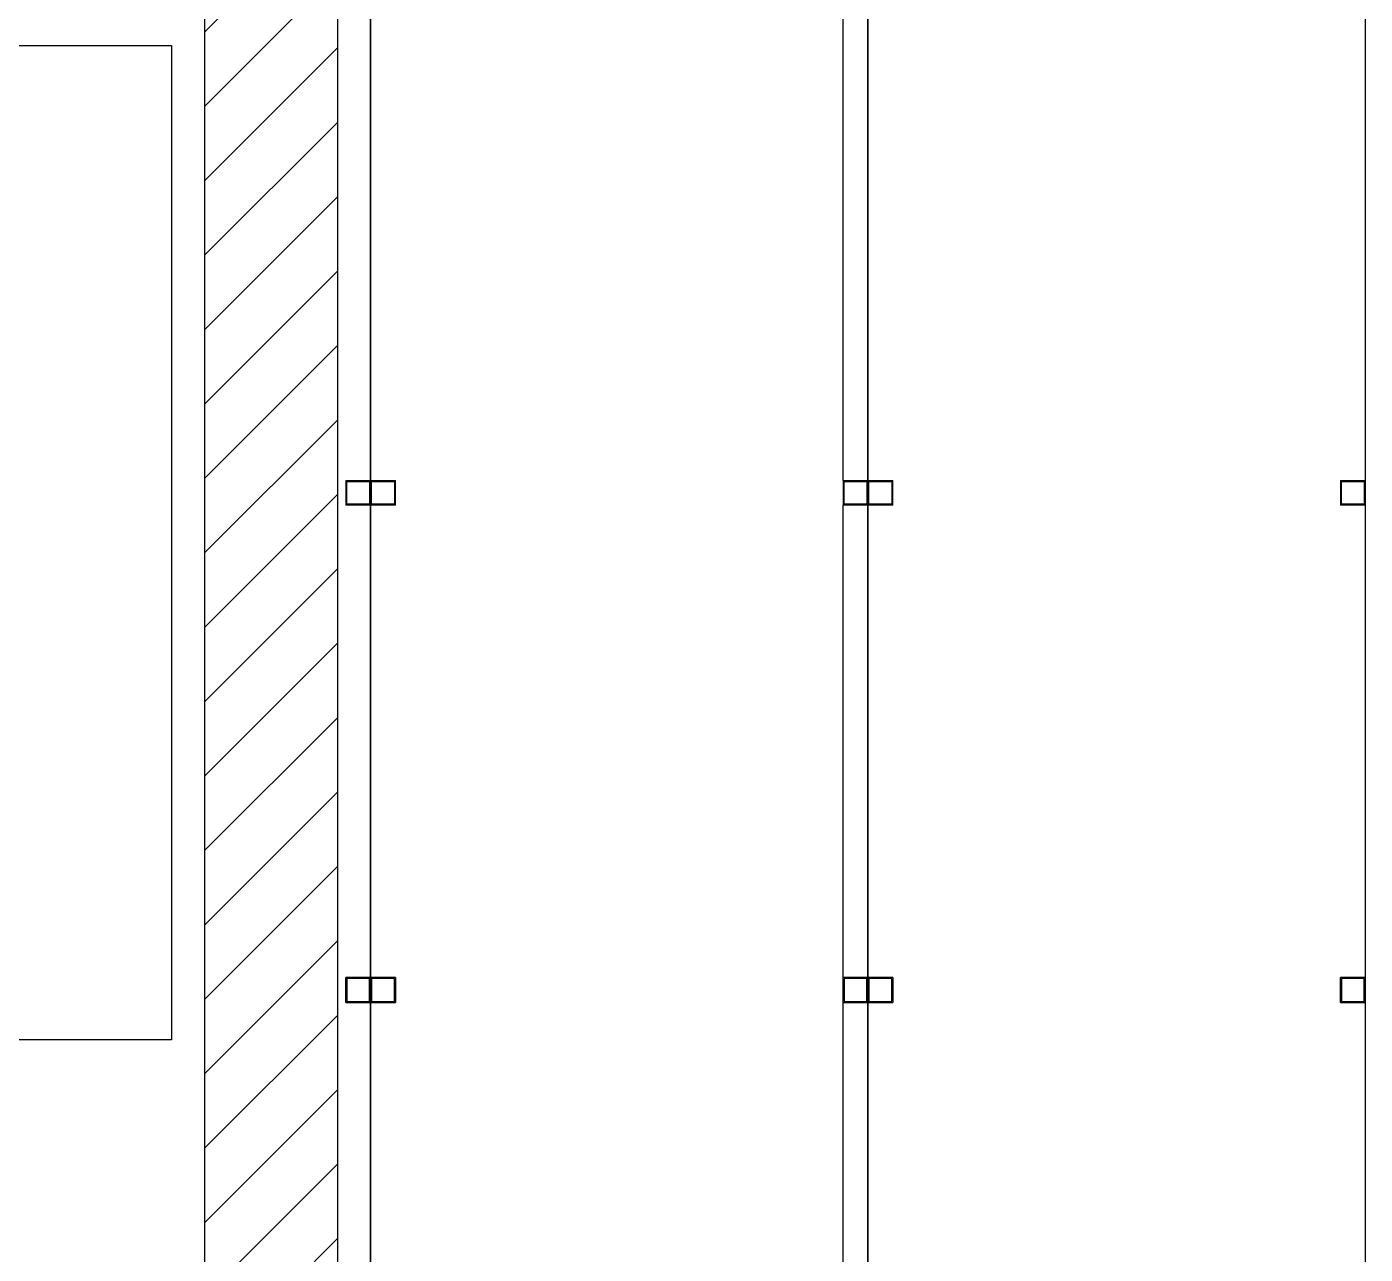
# Model space of a CAD drawing. Header units: millimetres. Extents: x 2448621 to 2484291, y -423869 to -398639.
# Drawn here: x 2480386.9 to 2480629.1, y -401183.2 to -400961 of the extents above; entities that cross this region are included whole.
import ezdxf

# ---------------------------------------------------------------- set-up
doc = ezdxf.new("R2010")
doc.units = ezdxf.units.MM
doc.header["$LTSCALE"] = 30

# ---------------------------------------------------------------- blocks, each defined once
blk = doc.blocks.new('KEY PLAN_NEW')
h = blk.add_hatch()
h.set_pattern_fill('ANSI31', color=253, scale=2)
h.set_pattern_definition([(45, (-1396.921, -1800.0236), (-4.490128, 4.490128), [])])
edge = h.paths.add_edge_path()
edge.add_line((-2006.86, -1075.94), (-2006.86, -1091.94))
edge.add_line((-2006.86, -1091.94), (-2067.86, -1091.94))
edge.add_line((-2067.86, -1091.94), (-2067.86, -1375.94))
edge.add_line((-2067.86, -1375.94), (-2006.86, -1375.94))
edge.add_line((-2006.86, -1375.94), (-2006.86, -1391.94))
edge.add_line((-2006.86, -1391.94), (-2007.86, -1391.94))
edge.add_line((-2007.86, -1391.94), (-2007.86, -1488.94))
edge.add_line((-2007.86, -1488.94), (-2008.31, -1488.94))
edge.add_arc((-2028.72, -1493.5), 20.91, 12.5777, 76.5787)
edge.add_line((-2023.86, -1473.16), (-2023.86, -1391.94))
edge.add_line((-2023.86, -1391.94), (-2247.86, -1391.94))
edge.add_line((-2247.86, -1391.94), (-2247.86, -1488.94))
edge.add_line((-2247.86, -1488.94), (-2263.86, -1488.94))
edge.add_line((-2263.86, -1488.94), (-2263.86, -1452.18))
edge.add_line((-2263.86, -1452.18), (-2549.86, -1452.18))
edge.add_line((-2549.86, -1452.18), (-2549.86, -1488.94))
edge.add_line((-2549.86, -1488.94), (-2565.86, -1488.94))
edge.add_line((-2565.86, -1488.94), (-2565.86, -1427.94))
edge.add_line((-2565.86, -1427.94), (-2720.86, -1427.94))
edge.add_line((-2720.86, -1427.94), (-2720.86, -1411.94))
edge.add_line((-2720.86, -1411.94), (-2623.86, -1411.94))
edge.add_line((-2623.86, -1411.94), (-2623.86, -1075.94))
edge.add_line((-2623.86, -1075.94), (-2563.86, -1075.94))
edge.add_line((-2563.86, -1075.94), (-2563.86, -1071.94))
edge.add_line((-2563.86, -1071.94), (-2547.86, -1071.94))
edge.add_line((-2547.86, -1071.94), (-2547.86, -1091.94))
edge.add_line((-2547.86, -1091.94), (-2607.86, -1091.94))
edge.add_line((-2607.86, -1091.94), (-2607.86, -1411.94))
edge.add_line((-2607.86, -1411.94), (-2549.86, -1411.94))
edge.add_line((-2549.86, -1411.94), (-2549.86, -1436.18))
edge.add_line((-2549.86, -1436.18), (-2263.86, -1436.18))
edge.add_line((-2263.86, -1436.18), (-2263.86, -1375.94))
edge.add_line((-2263.86, -1375.94), (-2083.86, -1375.94))
edge.add_line((-2083.86, -1375.94), (-2083.86, -1075.94))
edge.add_line((-2083.86, -1075.94), (-2006.86, -1075.94))
at = {"color": 253}
for p, q in [((-2083.86, -1375.94, 46), (-2083.86, -1075.94, 46)), ((-2063.86, -1075.5, 46), (-2063.86, -1368.38, 46)), ((-2063.86, -1368.38, 46), (-2063.86, -1075.5, 46)), ((-2003.86, -1075.5, 46), (-2003.86, -1368.38, 46)), ((-2003.86, -1368.38, 46), (-2003.86, -1075.5, 46)), ((-1943.86, -1075.5, 46), (-1943.86, -1368.38, 46)), ((-2067.86, -1091.94, 46), (-2067.86, -1375.94, 46)), ((-2006.86, -1250.44, 46), (-2006.86, -1193.44, 46)), ((-2066.86, -1250.44, 46), (-2066.86, -1253.44, 46)), ((-2066.86, -1250.44, 46), (-2063.86, -1250.44, 46)), ((-2066.74, -1253.32, 46), (-2066.74, -1250.56, 46)), ((-2066.74, -1250.56, 46), (-2063.98, -1250.56, 46)), ((-2063.98, -1250.56, 46), (-2063.98, -1253.32, 46)), ((-2063.98, -1250.56, 46), (-2063.98, -1253.32, 46)), ((-2063.86, -1250.44, 46), (-2060.86, -1250.44, 46)), ((-2063.74, -1253.32, 46), (-2063.74, -1250.56, 46)), ((-2063.74, -1250.56, 46), (-2060.98, -1250.56, 46)), ((-2060.98, -1250.56, 46), (-2060.98, -1253.32, 46)), ((-2060.98, -1250.56, 46), (-2060.98, -1253.32, 46)), ((-2060.86, -1253.44, 46), (-2060.86, -1250.44, 46)), ((-2006.86, -1250.44, 46), (-2006.86, -1253.44, 46)), ((-2006.86, -1250.44, 46), (-2003.86, -1250.44, 46)), ((-2006.74, -1253.32, 46), (-2006.74, -1250.56, 46)), ((-2006.74, -1250.56, 46), (-2003.98, -1250.56, 46)), ((-2003.98, -1250.56, 46), (-2003.98, -1253.32, 46)), ((-2003.98, -1250.56, 46), (-2003.98, -1253.32, 46)), ((-2003.86, -1250.44, 46), (-2000.86, -1250.44, 46)), ((-2003.74, -1253.32, 46), (-2003.74, -1250.56, 46)), ((-2003.74, -1250.56, 46), (-2000.98, -1250.56, 46)), ((-2000.98, -1250.56, 46), (-2000.98, -1253.32, 46)), ((-2000.98, -1250.56, 46), (-2000.98, -1253.32, 46)), ((-2000.86, -1253.44, 46), (-2000.86, -1250.44, 46)), ((-1946.86, -1250.44, 46), (-1946.86, -1253.44, 46)), ((-1946.86, -1250.44, 46), (-1943.86, -1250.44, 46)), ((-1946.74, -1253.32, 46), (-1946.74, -1250.56, 46)), ((-1946.74, -1250.56, 46), (-1943.98, -1250.56, 46)), ((-1943.98, -1250.56, 46), (-1943.98, -1253.32, 46)), ((-1943.98, -1250.56, 46), (-1943.98, -1253.32, 46)), ((-2063.86, -1253.44, 46), (-2066.86, -1253.44, 46)), ((-2063.98, -1253.32, 46), (-2066.74, -1253.32, 46)), ((-2060.86, -1253.44, 46), (-2063.86, -1253.44, 46)), ((-2060.98, -1253.32, 46), (-2063.74, -1253.32, 46)), ((-2003.86, -1253.44, 46), (-2006.86, -1253.44, 46)), ((-2006.86, -1310.44, 46), (-2006.86, -1253.44, 46)), ((-2003.98, -1253.32, 46), (-2006.74, -1253.32, 46)), ((-2000.86, -1253.44, 46), (-2003.86, -1253.44, 46)), ((-2000.98, -1253.32, 46), (-2003.74, -1253.32, 46)), ((-1943.86, -1253.44, 46), (-1946.86, -1253.44, 46)), ((-1943.98, -1253.32, 46), (-1946.74, -1253.32, 46)), ((-2066.86, -1313.44, 46), (-2066.86, -1310.44, 46)), ((-2063.86, -1310.44, 46), (-2066.86, -1310.44, 46)), ((-2063.98, -1310.56, 46), (-2066.74, -1310.56, 46)), ((-2066.74, -1310.56, 46), (-2066.74, -1313.32, 46)), ((-2063.98, -1313.32, 46), (-2063.98, -1310.56, 46)), ((-2063.98, -1313.32, 46), (-2063.98, -1310.56, 46)), ((-2060.86, -1310.44, 46), (-2063.86, -1310.44, 46)), ((-2060.98, -1310.56, 46), (-2063.74, -1310.56, 46)), ((-2063.74, -1310.56, 46), (-2063.74, -1313.32, 46)), ((-2060.98, -1313.32, 46), (-2060.98, -1310.56, 46)), ((-2060.98, -1313.32, 46), (-2060.98, -1310.56, 46)), ((-2060.86, -1310.44, 46), (-2060.86, -1313.44, 46)), ((-2006.86, -1313.44, 46), (-2006.86, -1310.44, 46)), ((-2003.86, -1310.44, 46), (-2006.86, -1310.44, 46)), ((-2003.98, -1310.56, 46), (-2006.74, -1310.56, 46)), ((-2006.74, -1310.56, 46), (-2006.74, -1313.32, 46)), ((-2003.98, -1313.32, 46), (-2003.98, -1310.56, 46)), ((-2003.98, -1313.32, 46), (-2003.98, -1310.56, 46)), ((-2000.86, -1310.44, 46), (-2003.86, -1310.44, 46)), ((-2000.98, -1310.56, 46), (-2003.74, -1310.56, 46)), ((-2003.74, -1310.56, 46), (-2003.74, -1313.32, 46)), ((-2000.98, -1313.32, 46), (-2000.98, -1310.56, 46)), ((-2000.98, -1313.32, 46), (-2000.98, -1310.56, 46)), ((-2000.86, -1310.44, 46), (-2000.86, -1313.44, 46)), ((-1946.86, -1313.44, 46), (-1946.86, -1310.44, 46)), ((-1943.86, -1310.44, 46), (-1946.86, -1310.44, 46)), ((-1943.98, -1310.56, 46), (-1946.74, -1310.56, 46)), ((-1946.74, -1310.56, 46), (-1946.74, -1313.32, 46)), ((-1943.98, -1313.32, 46), (-1943.98, -1310.56, 46)), ((-1943.98, -1313.32, 46), (-1943.98, -1310.56, 46)), ((-2066.86, -1313.44, 46), (-2063.86, -1313.44, 46)), ((-2066.74, -1313.32, 46), (-2063.98, -1313.32, 46)), ((-2063.86, -1313.44, 46), (-2060.86, -1313.44, 46)), ((-2063.74, -1313.32, 46), (-2060.98, -1313.32, 46)), ((-2006.86, -1313.44, 46), (-2003.86, -1313.44, 46)), ((-2006.86, -1368.38, 46), (-2006.86, -1313.44, 46)), ((-2006.74, -1313.32, 46), (-2003.98, -1313.32, 46)), ((-2003.86, -1313.44, 46), (-2000.86, -1313.44, 46)), ((-2003.74, -1313.32, 46), (-2000.98, -1313.32, 46)), ((-1946.86, -1313.44, 46), (-1943.86, -1313.44, 46)), ((-1946.74, -1313.32, 46), (-1943.98, -1313.32, 46))]:
    blk.add_line(p, q, dxfattribs=at)
at = {"color": 253, "elevation": 46}
blk.add_lwpolyline([(-2117.86, -1197.94), (-2087.86, -1197.94), (-2087.86, -1317.94), (-2117.86, -1317.94)], close=True, dxfattribs=at)

msp = doc.modelspace()

# ---------------------------------------------------------------- block references
at = {"xscale": 1.5, "yscale": 1.5, "zscale": 1.5}
msp.add_blockref('KEY PLAN_NEW', (2483544.88, -399167.45), dxfattribs=at)

doc.saveas('drawing.dxf')
